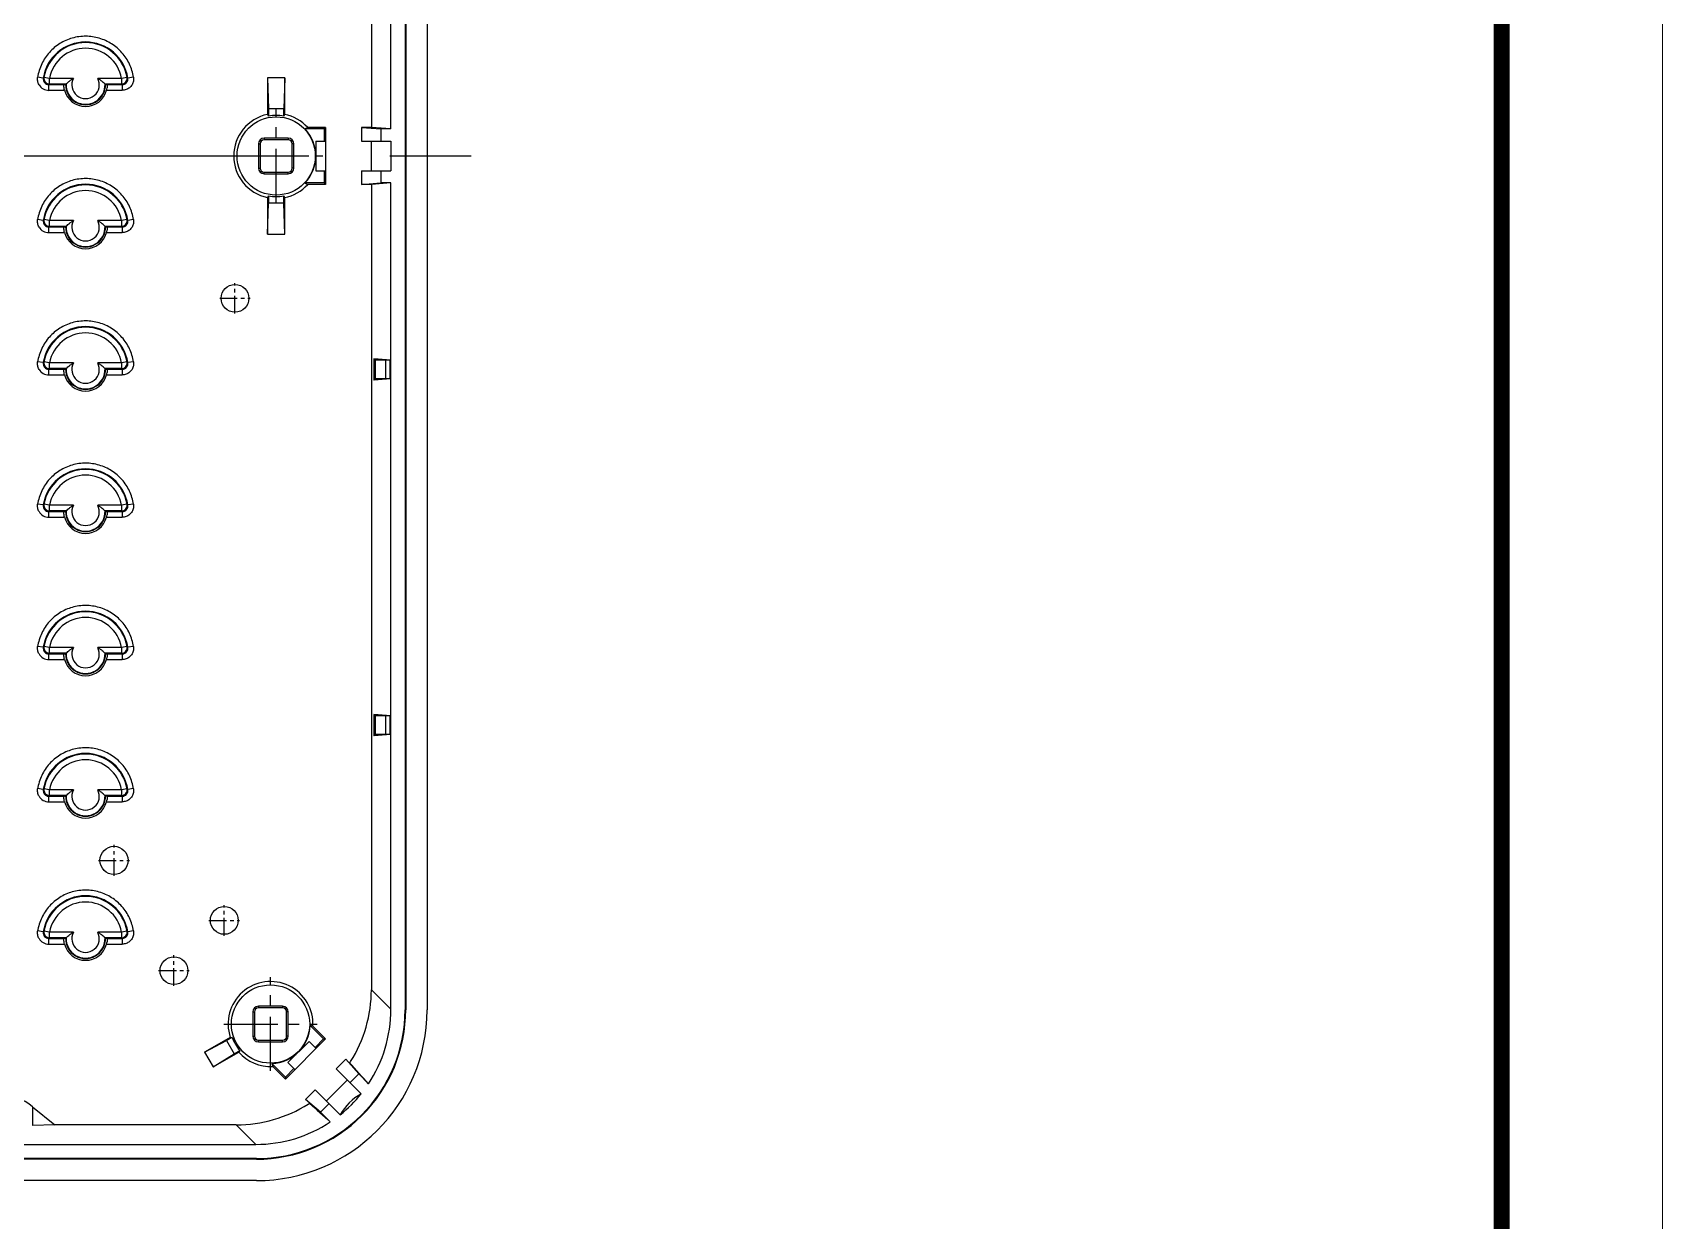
# Model space of a CAD drawing. Header units: millimetres. Extents: x 2151 to 2806, y 681 to 1136.
# Drawn here: x 2691.7 to 2806.3, y 794.8 to 878.3 of the extents above; entities that cross this region are included whole.
import ezdxf

# ---------------------------------------------------------------- set-up
doc = ezdxf.new("R2010")
doc.units = ezdxf.units.MM
doc.linetypes.add('CENTER', pattern=[50.8, 31.75, -6.35, 6.35, -6.35])
doc.layers.add('06___PRT_ALL_SURFS', color=7, linetype='Continuous')
doc.layers.add('from', color=7, linetype='Continuous', lineweight=13)

msp = doc.modelspace()

# ---------------------------------------------------------------- linework, layer by layer
at = {"color": 7, "linetype": 'Continuous'}
for p, q in [((2716.921, 871.493), (2716.921, 929.56)), ((2717.921, 929.6), (2717.921, 809.592)), ((2717.961, 929.6), (2717.961, 809.592)), ((2719.463, 929.603), (2719.463, 809.589)), ((2715.547, 928.186), (2715.547, 871.596)), ((2692.489, 875.072), (2692.094, 875.136)), ((2692.934, 875.052), (2692.541, 875.123)), ((2698.385, 875.123), (2697.991, 875.052)), ((2698.831, 875.136), (2698.437, 875.072)), ((2709.458, 875.096), (2708.258, 875.096)), ((2708.258, 875.096), (2708.323, 872.909)), ((2708.258, 875.096), (2708.258, 872.518)), ((2709.458, 875.096), (2709.392, 872.909)), ((2709.458, 872.518), (2709.458, 875.096)), ((2692.883, 874.609), (2693.952, 874.609)), ((2692.883, 874.21), (2692.883, 874.609)), ((2692.883, 874.21), (2693.988, 874.21)), ((2694.608, 875.052), (2692.934, 875.052)), ((2692.934, 874.652), (2692.934, 875.052)), ((2694.096, 874.652), (2692.934, 874.652)), ((2693.963, 874.62), (2694.063, 874.62)), ((2697.99, 875.052), (2696.317, 875.052)), ((2697.991, 874.652), (2696.83, 874.652)), ((2696.862, 874.62), (2696.962, 874.62)), ((2696.937, 874.21), (2698.042, 874.21)), ((2696.974, 874.609), (2698.042, 874.609)), ((2697.991, 875.052), (2697.991, 874.652)), ((2698.042, 874.609), (2698.042, 874.21)), ((2709.392, 872.909), (2708.323, 872.909)), ((2708.323, 872.909), (2708.323, 872.398)), ((2709.392, 872.398), (2709.392, 872.909)), ((2709.708, 870.846), (2708.008, 870.846)), ((2708.008, 870.846), (2708.008, 870.728)), ((2709.708, 870.728), (2708.008, 870.728)), ((2709.708, 870.846), (2709.708, 870.728)), ((2711.072, 871.596), (2710.886, 871.493)), ((2712.232, 871.493), (2710.886, 871.493)), ((2712.335, 871.596), (2711.072, 871.596)), ((2711.635, 870.646), (2712.332, 870.646)), ((2711.635, 870.646), (2711.635, 868.546)), ((2712.232, 871.493), (2712.335, 871.596)), ((2712.232, 871.493), (2712.232, 870.646)), ((2712.335, 871.596), (2712.335, 867.596)), ((2715.547, 871.596), (2714.846, 871.596)), ((2714.846, 871.596), (2716.221, 871.493)), ((2714.846, 871.596), (2714.846, 870.646)), ((2714.846, 870.646), (2716.921, 870.646)), ((2716.921, 871.493), (2715.547, 871.596)), ((2715.547, 868.546), (2715.547, 870.646)), ((2716.921, 871.493), (2716.221, 871.493)), ((2716.221, 871.493), (2716.221, 870.646)), ((2716.921, 870.646), (2716.921, 868.546)), ((2707.608, 870.446), (2707.726, 870.446)), ((2707.608, 870.446), (2707.608, 868.746)), ((2707.726, 870.446), (2707.726, 868.746)), ((2710.108, 870.446), (2709.99, 870.446)), ((2709.99, 868.746), (2709.99, 870.446)), ((2710.108, 868.746), (2710.108, 870.446)), ((2707.608, 868.746), (2707.726, 868.746)), ((2708.008, 868.464), (2709.708, 868.464)), ((2708.008, 868.346), (2708.008, 868.464)), ((2708.008, 868.346), (2709.708, 868.346)), ((2709.708, 868.346), (2709.708, 868.464)), ((2710.108, 868.746), (2709.99, 868.746)), ((2711.635, 868.546), (2712.332, 868.546)), ((2712.232, 868.546), (2712.232, 867.699)), ((2714.846, 868.546), (2716.921, 868.546)), ((2714.846, 868.546), (2714.846, 867.596)), ((2716.221, 868.546), (2716.221, 867.699)), ((2712.232, 867.699), (2710.886, 867.699)), ((2710.886, 867.699), (2711.072, 867.596)), ((2712.335, 867.596), (2711.072, 867.596)), ((2712.232, 867.699), (2712.335, 867.596)), ((2714.846, 867.596), (2716.221, 867.699)), ((2715.547, 867.596), (2714.846, 867.596)), ((2716.921, 867.699), (2715.547, 867.596)), ((2715.547, 867.596), (2715.547, 811.006)), ((2716.921, 867.699), (2716.221, 867.699)), ((2716.921, 809.632), (2716.921, 867.699)), ((2708.258, 866.673), (2708.258, 864.096)), ((2708.258, 864.096), (2708.323, 866.283)), ((2708.323, 866.794), (2708.323, 866.283)), ((2709.392, 866.283), (2708.323, 866.283)), ((2709.392, 866.283), (2709.392, 866.794)), ((2709.458, 864.096), (2709.392, 866.283)), ((2709.458, 864.096), (2709.458, 866.673)), ((2692.489, 865.072), (2692.094, 865.136)), ((2692.934, 865.052), (2692.541, 865.123)), ((2694.608, 865.052), (2692.934, 865.052)), ((2692.934, 864.652), (2692.934, 865.052)), ((2697.99, 865.052), (2696.317, 865.052)), ((2698.385, 865.123), (2697.991, 865.052)), ((2697.991, 865.052), (2697.991, 864.652)), ((2698.831, 865.136), (2698.437, 865.072)), ((2692.883, 864.609), (2693.952, 864.609)), ((2692.883, 864.21), (2692.883, 864.609)), ((2692.883, 864.21), (2693.988, 864.21)), ((2694.096, 864.652), (2692.934, 864.652)), ((2693.963, 864.62), (2694.063, 864.62)), ((2697.991, 864.652), (2696.83, 864.652)), ((2696.862, 864.62), (2696.962, 864.62)), ((2696.937, 864.21), (2698.042, 864.21)), ((2696.974, 864.609), (2698.042, 864.609)), ((2698.042, 864.609), (2698.042, 864.21)), ((2708.258, 864.096), (2709.458, 864.096)), ((2692.489, 855.072), (2692.094, 855.136)), ((2692.934, 855.052), (2692.541, 855.123)), ((2692.883, 854.609), (2693.952, 854.609)), ((2692.883, 854.21), (2692.883, 854.609)), ((2694.608, 855.052), (2692.934, 855.052)), ((2692.934, 854.652), (2692.934, 855.052)), ((2694.096, 854.652), (2692.934, 854.652)), ((2693.963, 854.62), (2694.063, 854.62)), ((2697.99, 855.052), (2696.317, 855.052)), ((2697.991, 854.652), (2696.83, 854.652)), ((2696.862, 854.62), (2696.962, 854.62)), ((2696.974, 854.609), (2698.042, 854.609)), ((2698.385, 855.123), (2697.991, 855.052)), ((2697.991, 855.052), (2697.991, 854.652)), ((2698.042, 854.609), (2698.042, 854.21)), ((2698.831, 855.136), (2698.437, 855.072)), ((2716.921, 855.256), (2715.721, 855.346)), ((2715.814, 855.253), (2715.721, 855.346)), ((2715.721, 855.346), (2715.721, 853.846)), ((2716.876, 855.254), (2715.814, 855.253)), ((2715.814, 855.253), (2715.814, 853.939)), ((2716.561, 853.939), (2716.561, 855.253)), ((2716.876, 855.254), (2716.921, 855.256)), ((2716.876, 853.938), (2716.876, 855.254)), ((2692.883, 854.21), (2693.988, 854.21)), ((2696.937, 854.21), (2698.042, 854.21)), ((2715.814, 853.939), (2715.721, 853.846)), ((2716.921, 853.936), (2715.721, 853.846)), ((2716.876, 853.938), (2715.814, 853.939)), ((2716.876, 853.938), (2716.921, 853.936)), ((2692.489, 845.072), (2692.094, 845.136)), ((2692.934, 845.052), (2692.541, 845.123)), ((2692.883, 844.609), (2693.952, 844.609)), ((2692.883, 844.21), (2692.883, 844.609)), ((2692.883, 844.21), (2693.988, 844.21)), ((2694.608, 845.052), (2692.934, 845.052)), ((2692.934, 844.652), (2692.934, 845.052)), ((2694.096, 844.652), (2692.934, 844.652)), ((2693.963, 844.62), (2694.063, 844.62)), ((2697.99, 845.052), (2696.317, 845.052)), ((2697.991, 844.652), (2696.83, 844.652)), ((2696.862, 844.62), (2696.962, 844.62)), ((2696.937, 844.21), (2698.042, 844.21)), ((2696.974, 844.609), (2698.042, 844.609)), ((2698.385, 845.123), (2697.991, 845.052)), ((2697.991, 845.052), (2697.991, 844.652)), ((2698.042, 844.609), (2698.042, 844.21)), ((2698.831, 845.136), (2698.437, 845.072)), ((2692.489, 835.072), (2692.094, 835.136)), ((2692.934, 835.052), (2692.541, 835.123)), ((2694.608, 835.052), (2692.934, 835.052)), ((2692.934, 834.652), (2692.934, 835.052)), ((2697.99, 835.052), (2696.317, 835.052)), ((2698.385, 835.123), (2697.991, 835.052)), ((2697.991, 835.052), (2697.991, 834.652)), ((2698.831, 835.136), (2698.437, 835.072)), ((2692.883, 834.609), (2693.952, 834.609)), ((2692.883, 834.21), (2692.883, 834.609)), ((2692.883, 834.21), (2693.988, 834.21)), ((2694.096, 834.652), (2692.934, 834.652)), ((2693.963, 834.62), (2694.063, 834.62)), ((2697.991, 834.652), (2696.83, 834.652)), ((2696.862, 834.62), (2696.962, 834.62)), ((2696.937, 834.21), (2698.042, 834.21)), ((2696.974, 834.609), (2698.042, 834.609)), ((2698.042, 834.609), (2698.042, 834.21)), ((2716.921, 830.256), (2715.721, 830.346)), ((2715.814, 830.253), (2715.721, 830.346)), ((2715.721, 830.346), (2715.721, 828.846)), ((2716.876, 830.254), (2715.814, 830.253)), ((2715.814, 830.253), (2715.814, 828.939)), ((2716.561, 828.939), (2716.561, 830.253)), ((2716.876, 830.254), (2716.921, 830.256)), ((2716.876, 828.938), (2716.876, 830.254)), ((2715.814, 828.939), (2715.721, 828.846)), ((2716.921, 828.936), (2715.721, 828.846)), ((2716.876, 828.938), (2715.814, 828.939)), ((2716.876, 828.938), (2716.921, 828.936)), ((2692.489, 825.072), (2692.094, 825.136)), ((2692.934, 825.052), (2692.541, 825.123)), ((2694.608, 825.052), (2692.934, 825.052)), ((2692.934, 824.652), (2692.934, 825.052)), ((2697.99, 825.052), (2696.317, 825.052)), ((2698.385, 825.123), (2697.991, 825.052)), ((2697.991, 825.052), (2697.991, 824.652)), ((2698.831, 825.136), (2698.437, 825.072)), ((2692.883, 824.609), (2693.952, 824.609)), ((2692.883, 824.21), (2692.883, 824.609)), ((2692.883, 824.21), (2693.988, 824.21)), ((2694.096, 824.652), (2692.934, 824.652)), ((2693.963, 824.62), (2694.063, 824.62)), ((2697.991, 824.652), (2696.83, 824.652)), ((2696.862, 824.62), (2696.962, 824.62)), ((2696.937, 824.21), (2698.042, 824.21)), ((2696.974, 824.609), (2698.042, 824.609)), ((2698.042, 824.609), (2698.042, 824.21)), ((2692.489, 815.072), (2692.094, 815.136)), ((2692.934, 815.052), (2692.541, 815.123)), ((2692.883, 814.609), (2693.952, 814.609)), ((2692.883, 814.21), (2692.883, 814.609)), ((2694.608, 815.052), (2692.934, 815.052)), ((2692.934, 814.652), (2692.934, 815.052)), ((2694.096, 814.652), (2692.934, 814.652)), ((2693.963, 814.62), (2694.063, 814.62)), ((2697.99, 815.052), (2696.317, 815.052)), ((2697.991, 814.652), (2696.83, 814.652)), ((2696.862, 814.62), (2696.962, 814.62)), ((2696.974, 814.609), (2698.042, 814.609)), ((2698.385, 815.123), (2697.991, 815.052)), ((2697.991, 815.052), (2697.991, 814.652)), ((2698.042, 814.609), (2698.042, 814.21)), ((2698.831, 815.136), (2698.437, 815.072)), ((2692.883, 814.21), (2693.988, 814.21)), ((2696.937, 814.21), (2698.042, 814.21)), ((2715.547, 811.006), (2716.921, 809.632)), ((2709.313, 809.846), (2707.613, 809.846)), ((2707.613, 809.846), (2707.613, 809.728)), ((2709.313, 809.846), (2709.313, 809.728)), ((2707.213, 809.446), (2707.331, 809.446)), ((2707.213, 809.446), (2707.213, 807.746)), ((2707.331, 809.446), (2707.331, 807.746)), ((2709.313, 809.728), (2707.613, 809.728)), ((2709.713, 809.446), (2709.595, 809.446)), ((2709.595, 807.746), (2709.595, 809.446)), ((2709.713, 807.746), (2709.713, 809.446)), ((2717.961, 809.592), (2717.921, 809.592)), ((2705.632, 807.654), (2703.833, 806.615)), ((2705.769, 807.658), (2705.379, 807.433)), ((2707.213, 807.746), (2707.331, 807.746)), ((2712.336, 807.551), (2709.507, 804.723)), ((2709.713, 807.746), (2709.595, 807.746)), ((2711.442, 808.445), (2711.239, 808.503)), ((2711.239, 808.503), (2712.19, 807.551)), ((2711.442, 808.445), (2712.336, 807.551)), ((2712.19, 807.551), (2711.591, 806.952)), ((2712.19, 807.551), (2712.336, 807.551)), ((2703.833, 806.615), (2705.379, 807.433)), ((2703.833, 806.615), (2704.433, 805.576)), ((2704.433, 805.576), (2706.232, 806.615)), ((2704.433, 805.576), (2705.914, 806.507)), ((2705.379, 807.433), (2705.914, 806.507)), ((2705.914, 806.507), (2706.303, 806.732)), ((2707.613, 807.464), (2709.313, 807.464)), ((2707.613, 807.346), (2707.613, 807.464)), ((2707.613, 807.346), (2709.313, 807.346)), ((2709.313, 807.346), (2709.313, 807.464)), ((2711.169, 807.374), (2709.684, 805.889)), ((2711.169, 807.374), (2711.661, 806.883)), ((2708.556, 805.82), (2709.507, 804.868)), ((2708.556, 805.82), (2708.614, 805.616)), ((2708.614, 805.616), (2709.507, 804.723)), ((2710.106, 805.467), (2709.507, 804.868)), ((2709.684, 805.889), (2710.176, 805.398)), ((2713.758, 806.129), (2713.086, 805.457)), ((2714.842, 803.701), (2713.086, 805.457)), ((2714.657, 805.085), (2713.758, 806.129)), ((2709.507, 804.868), (2709.507, 804.723)), ((2714.657, 805.085), (2714.058, 804.486)), ((2714.657, 805.085), (2715.347, 804.394)), ((2711.602, 803.972), (2710.93, 803.3)), ((2711.974, 802.402), (2710.93, 803.3)), ((2713.357, 802.216), (2711.602, 803.972)), ((2712.573, 803.001), (2711.974, 802.402)), ((2691.741, 802.78), (2693.295, 801.512)), ((2691.741, 802.78), (2691.741, 801.466)), ((2712.664, 801.712), (2711.974, 802.402)), ((2693.295, 801.512), (2691.741, 801.466)), ((2706.053, 801.512), (2693.295, 801.512)), ((2706.053, 801.512), (2707.427, 800.138)), ((2644.86, 800.138), (2707.427, 800.138)), ((2707.467, 799.097), (2584.963, 799.097)), ((2707.467, 799.138), (2585.003, 799.138)), ((2707.467, 799.097), (2707.467, 799.138)), ((2707.47, 797.596), (2583.463, 797.596))]:
    msp.add_line(p, q, dxfattribs=at)
at = {"color": 1, "linetype": 'CENTER', "ltscale": 0.119341}
for p, q in [((2708.858, 866.314), (2708.858, 872.878)), ((2705.576, 869.596), (2712.14, 869.596)), ((2708.463, 805.314), (2708.463, 811.878)), ((2705.181, 808.596), (2711.745, 808.596))]:
    msp.add_line(p, q, dxfattribs=at)
at = {"color": 1, "linetype": 'CENTER', "ltscale": 0.9}
msp.add_line((2499.688, 869.596), (2726.342, 869.596), dxfattribs=at)
at = {"color": 1, "linetype": 'CENTER', "ltscale": 0.038953}
for p, q in [((2705.963, 858.525), (2705.963, 860.667)), ((2704.891, 859.596), (2707.034, 859.596))]:
    msp.add_line(p, q, dxfattribs=at)
at = {"color": 1, "linetype": 'CENTER', "ltscale": 0.039162}
for p, q in [((2696.374, 820.096), (2698.551, 820.096)), ((2697.463, 819.007), (2697.463, 821.184)), ((2705.213, 814.804), (2705.213, 816.958)), ((2704.136, 815.881), (2706.29, 815.881)), ((2701.677, 811.269), (2701.677, 813.423)), ((2700.6, 812.346), (2702.754, 812.346))]:
    msp.add_line(p, q, dxfattribs=at)
at = {"color": 7, "linetype": 'Continuous'}
for centre, radius in [((2708.858, 869.596), 2.75), ((2705.963, 859.596), 0.974), ((2705.213, 815.881), 0.979), ((2701.677, 812.346), 0.979), ((2708.463, 808.596), 2.75)]:
    msp.add_circle(centre, radius, dxfattribs=at)
at = {"color": 3, "linetype": 'Continuous'}
msp.add_circle((2697.463, 820.096), 0.99, dxfattribs=at)
at = {"color": 7, "linetype": 'Continuous'}
for centre, radius, start, end in [((2695.463, 874.596), 3.012, 9.10237, 170.89755), ((2695.463, 874.596), 2.969, 10.2257, 169.77419), ((2695.463, 874.596), 2.569, 10.22852, 169.77324), ((2692.882, 875.008), 0.399, 170.87638, 270.15357), ((2698.009, 869.44), 7.887, 133.89315, 134.42085), ((2697.99, 875.053), 0.4, 270.10403, 10.12189), ((2698.043, 875.008), 0.399, 269.85542, 9.24643), ((2693.092, 869.62), 7.635, 45.57116, 46.11627), ((2692.884, 875.01), 0.801, 210.57414, 269.98147), ((2695.463, 874.596), 1.524, 194.67807, 345.32193), ((2695.463, 874.596), 1.4, 178.99954, 1.00046), ((2695.463, 874.596), 1.368, 177.63893, 2.36107), ((2695.463, 874.596), 0.968, 151.89844, 28.10156), ((2695.662, 874.545), 1.319, 345.2528, 352.68796), ((2693.995, 871.604), 4.232, 45.25541, 45.46668), ((2693.529, 869.316), 6.956, 49.55496, 50.10248), ((2708.858, 869.596), 2.984, 101.60154, 258.39846), ((2649.14, 840.325), 67.315, 28.45467, 28.57137), ((2708.858, 869.596), 2.853, 79.19957, 100.80043), ((2769.336, 839.911), 68.181, 151.42937, 151.54459), ((2708.858, 869.596), 2.984, 42.09389, 78.39846), ((2708.008, 870.446), 0.4, 90, 180), ((2708.008, 870.446), 0.282, 90, 180), ((2709.708, 870.446), 0.4, 0, 90), ((2709.708, 870.446), 0.282, 0, 90), ((2708.858, 869.596), 2.777, 316.92271, 43.07729), ((2708.008, 868.746), 0.4, 180, 270), ((2708.008, 868.746), 0.282, 180, 270), ((2709.708, 868.746), 0.4, 270, 0), ((2709.708, 868.746), 0.282, 270, 0), ((2695.463, 864.596), 3.012, 9.10237, 170.89755), ((2695.463, 864.596), 2.969, 10.2257, 169.77419), ((2695.463, 864.596), 2.569, 10.22852, 169.77324), ((2708.858, 869.596), 2.984, 281.60154, 317.90611), ((2648.379, 899.28), 68.181, 331.42937, 331.54459), ((2708.858, 869.596), 2.853, 259.19957, 280.80043), ((2768.575, 898.867), 67.315, 208.45467, 208.57137), ((2692.882, 865.008), 0.399, 170.87638, 270.15357), ((2698.009, 859.44), 7.887, 133.89315, 134.42085), ((2695.463, 864.596), 0.968, 151.89844, 28.10156), ((2697.99, 865.053), 0.4, 270.10403, 10.12189), ((2698.043, 865.008), 0.399, 269.85542, 9.24643), ((2693.092, 859.62), 7.635, 45.57116, 46.11627), ((2692.884, 865.01), 0.801, 210.57414, 269.98147), ((2695.463, 864.596), 1.524, 194.67807, 345.32193), ((2695.463, 864.596), 1.4, 178.99954, 1.00046), ((2695.463, 864.596), 1.368, 177.63893, 2.36107), ((2695.662, 864.545), 1.319, 345.2528, 352.68796), ((2693.995, 861.604), 4.232, 45.25541, 45.46668), ((2693.529, 859.316), 6.956, 49.55496, 50.10248), ((2695.463, 854.596), 3.012, 9.10237, 170.89755), ((2695.463, 854.596), 2.969, 10.2257, 169.77419), ((2695.463, 854.596), 2.569, 10.22852, 169.77324), ((2692.884, 855.01), 0.801, 210.57414, 269.98147), ((2692.882, 855.008), 0.399, 170.87638, 270.15357), ((2698.009, 849.44), 7.887, 133.89315, 134.42085), ((2695.463, 854.596), 1.4, 178.99954, 1.00046), ((2695.463, 854.596), 1.368, 177.63893, 2.36107), ((2695.463, 854.596), 0.968, 151.89844, 28.10156), ((2693.995, 851.604), 4.232, 45.25541, 45.46668), ((2697.99, 855.053), 0.4, 270.10403, 10.12189), ((2693.529, 849.316), 6.956, 49.55496, 50.10248), ((2698.043, 855.008), 0.399, 269.85542, 9.24643), ((2693.092, 849.62), 7.635, 45.57116, 46.11627), ((2695.463, 854.596), 1.524, 194.67807, 345.32193), ((2695.662, 854.545), 1.319, 345.2528, 352.68796), ((2695.463, 844.596), 3.012, 9.10237, 170.89755), ((2695.463, 844.596), 2.969, 10.2257, 169.77419), ((2695.463, 844.596), 2.569, 10.22852, 169.77324), ((2692.884, 845.01), 0.801, 210.57414, 269.98147), ((2692.882, 845.008), 0.399, 170.87638, 270.15357), ((2698.009, 839.44), 7.887, 133.89315, 134.42085), ((2695.463, 844.596), 1.524, 194.67807, 345.32193), ((2695.463, 844.596), 1.4, 178.99954, 1.00046), ((2695.463, 844.596), 1.368, 177.63893, 2.36107), ((2695.463, 844.596), 0.968, 151.89844, 28.10156), ((2695.662, 844.545), 1.319, 345.2528, 352.68796), ((2693.995, 841.604), 4.232, 45.25541, 45.46668), ((2697.99, 845.053), 0.4, 270.10403, 10.12189), ((2693.529, 839.316), 6.956, 49.55496, 50.10248), ((2698.043, 845.008), 0.399, 269.85542, 9.24643), ((2693.092, 839.62), 7.635, 45.57116, 46.11627), ((2695.463, 834.596), 3.012, 9.10237, 170.89755), ((2695.463, 834.596), 2.969, 10.2257, 169.77419), ((2695.463, 834.596), 2.569, 10.22852, 169.77324), ((2692.882, 835.008), 0.399, 170.87638, 270.15357), ((2698.009, 829.44), 7.887, 133.89315, 134.42085), ((2695.463, 834.596), 0.968, 151.89844, 28.10156), ((2697.99, 835.053), 0.4, 270.10403, 10.12189), ((2698.043, 835.008), 0.399, 269.85542, 9.24643), ((2693.092, 829.62), 7.635, 45.57116, 46.11627), ((2692.884, 835.01), 0.801, 210.57414, 269.98147), ((2695.463, 834.596), 1.524, 194.67807, 345.32193), ((2695.463, 834.596), 1.4, 178.99954, 1.00046), ((2695.463, 834.596), 1.368, 177.63893, 2.36107), ((2695.662, 834.545), 1.319, 345.2528, 352.68796), ((2693.995, 831.604), 4.232, 45.25541, 45.46668), ((2693.529, 829.316), 6.956, 49.55496, 50.10248), ((2695.463, 824.596), 3.012, 9.10237, 170.89755), ((2695.463, 824.596), 2.969, 10.2257, 169.77419), ((2695.463, 824.596), 2.569, 10.22852, 169.77324), ((2692.882, 825.008), 0.399, 170.87638, 270.15357), ((2698.009, 819.44), 7.887, 133.89315, 134.42085), ((2695.463, 824.596), 0.968, 151.89844, 28.10156), ((2697.99, 825.053), 0.4, 270.10403, 10.12189), ((2698.043, 825.008), 0.399, 269.85542, 9.24643), ((2693.092, 819.62), 7.635, 45.57116, 46.11627), ((2692.884, 825.01), 0.801, 210.57414, 269.98147), ((2695.463, 824.596), 1.524, 194.67807, 345.32193), ((2695.463, 824.596), 1.4, 178.99954, 1.00046), ((2695.463, 824.596), 1.368, 177.63893, 2.36107), ((2695.662, 824.545), 1.319, 345.2528, 352.68796), ((2693.995, 821.604), 4.232, 45.25541, 45.46668), ((2693.529, 819.316), 6.956, 49.55496, 50.10248), ((2695.463, 814.596), 3.012, 9.10237, 170.89755), ((2695.463, 814.596), 2.969, 10.2257, 169.77419), ((2695.463, 814.596), 2.569, 10.22852, 169.77324), ((2692.884, 815.01), 0.801, 210.57414, 269.98147), ((2692.882, 815.008), 0.399, 170.87638, 270.15357), ((2698.009, 809.44), 7.887, 133.89315, 134.42085), ((2695.463, 814.596), 1.4, 178.99954, 1.00046), ((2695.463, 814.596), 1.368, 177.63893, 2.36107), ((2695.463, 814.596), 0.968, 151.89844, 28.10156), ((2695.662, 814.545), 1.319, 345.2528, 352.68796), ((2693.995, 811.604), 4.232, 45.25541, 45.46668), ((2697.99, 815.053), 0.4, 270.10403, 10.12189), ((2693.529, 809.316), 6.956, 49.55496, 50.10248), ((2698.043, 815.008), 0.399, 269.85542, 9.24643), ((2693.092, 809.62), 7.635, 45.57116, 46.11627), ((2695.463, 814.596), 1.524, 194.67807, 345.32193), ((2708.463, 808.596), 2.984, 357.09389, 198.39846), ((2706.048, 811.005), 9.499, 327.87717, 0.00316), ((2707.613, 809.446), 0.4, 90, 180), ((2709.313, 809.446), 0.4, 0, 90), ((2707.613, 809.446), 0.282, 90, 180), ((2707.469, 809.589), 10.492, 269.98762, 0.01238), ((2707.469, 809.589), 10.452, 269.98758, 0.01242), ((2709.313, 809.446), 0.282, 0, 90), ((2703.931, 875.814), 68.181, 271.42937, 271.54459), ((2708.463, 808.596), 2.853, 199.19957, 220.80043), ((2707.613, 807.746), 0.4, 180, 270), ((2707.613, 807.746), 0.282, 180, 270), ((2708.463, 808.596), 2.777, 271.92271, 358.0773), ((2709.313, 807.746), 0.4, 270, 0), ((2709.313, 807.746), 0.282, 270, 0), ((2763.671, 771.515), 67.315, 148.45467, 148.57137), ((2708.463, 808.596), 2.984, 221.60154, 272.90611), ((2706.088, 810.979), 9.451, 327.1677, 327.88247), ((2706.053, 811.011), 9.499, 269.99736, 302.12231), ((2706.079, 810.97), 9.451, 302.11753, 302.8323)]:
    msp.add_arc(centre, radius, start, end, dxfattribs=at)
for centre, major_axis, ratio, start_param, end_param in [((2707.455, 809.603), (-8.496, 8.496), 0.9987828, 2.3568035, 3.9263818), ((2707.415, 809.643), (-6.726, 6.726), 0.9987828, -2.940559, -2.3568035), ((2732.719, 784.34), (-120.188, 133.604), 0.0027979, -1.4226412, -1.4115627), ((2689.491, 797.269), (0, 6.364), 0.7071068, -0.5235988, 0), ((2732.719, 784.34), (133.604, -120.188), 0.0027979, -1.73003, -1.7189515), ((2730.237, 786.821), (16.237, -16.237), 0.4137094, 3.0308401, 3.2523452), ((2707.415, 809.643), (-6.726, 6.726), 0.9987828, 3.0308401, 3.2523452), ((2707.415, 809.643), (-6.726, 6.726), 0.9987828, 2.3568035, 2.940559)]:
    msp.add_ellipse(centre, major_axis=major_axis, ratio=ratio, start_param=start_param, end_param=end_param, dxfattribs=at)
for points, start_tangent, end_tangent in [([(2698.831, 875.133), (2698.549, 876.05), (2698.024, 876.85), (2697.297, 877.472), (2696.426, 877.869), (2695.479, 878.007), (2694.531, 877.878), (2693.656, 877.49), (2692.924, 876.875), (2692.385, 876.069), (2692.094, 875.121)], (-0.1581998, 0.9874071), (-0.1581998, -0.9874071)), ([(2692.195, 874.603), (2692.098, 874.86), (2692.094, 875.121)], (-0.5084538, 0.8610893), (0.158023, 0.9874354)), ([(2692.541, 875.123), (2692.567, 874.895), (2692.628, 874.796)], (-0.1793016, -0.9837942), (0.6412926, -0.7672964)), ([(2698.831, 875.133), (2698.827, 874.86), (2698.731, 874.603), (2698.551, 874.393), (2698.313, 874.257), (2698.042, 874.21)], (0.1580239, -0.9874353), (-1, -0.0000752)), ([(2692.628, 874.796), (2692.714, 874.719), (2692.934, 874.652)], (0.6412926, -0.7672964), (0.9999894, -0.0046023)), ([(2693.988, 874.21), (2693.955, 874.377), (2693.945, 874.515), (2693.949, 874.596)], (-0.2533877, 0.9673648), (0.12877, 0.9916745)), ([(2693.949, 874.596), (2693.952, 874.609)], (0.12877, 0.9916745), (0.7102542, 0.7039453)), ([(2694.096, 874.652), (2694.161, 874.713), (2694.29, 874.826), (2694.446, 874.945), (2694.608, 875.052)], (0.7215251, 0.6923883), (0.8576234, 0.5142782)), ([(2696.83, 874.652), (2696.764, 874.713), (2696.635, 874.826), (2696.479, 874.945), (2696.317, 875.052)], (-0.7215251, 0.6923883), (-0.8576234, 0.5142782)), ([(2696.977, 874.596), (2696.98, 874.515), (2696.97, 874.377)], (0.12877, -0.9916745), (-0.1259547, -0.992036)), ([(2698.831, 865.133), (2698.549, 866.05), (2698.024, 866.85), (2697.297, 867.472), (2696.426, 867.869), (2695.479, 868.007), (2694.531, 867.878), (2693.656, 867.49), (2692.924, 866.875), (2692.385, 866.069), (2692.094, 865.121)], (-0.1581998, 0.9874071), (-0.1581998, -0.9874071)), ([(2692.195, 864.603), (2692.098, 864.86), (2692.094, 865.121)], (-0.5084538, 0.8610893), (0.158023, 0.9874354)), ([(2692.541, 865.123), (2692.567, 864.895), (2692.628, 864.796)], (-0.1793016, -0.9837942), (0.6412926, -0.7672964)), ([(2692.628, 864.796), (2692.714, 864.719), (2692.934, 864.652)], (0.6412926, -0.7672964), (0.9999894, -0.0046023)), ([(2694.096, 864.652), (2694.161, 864.713), (2694.29, 864.826), (2694.446, 864.945), (2694.608, 865.052)], (0.7215251, 0.6923883), (0.8576234, 0.5142782)), ([(2696.83, 864.652), (2696.764, 864.713), (2696.635, 864.826), (2696.479, 864.945), (2696.317, 865.052)], (-0.7215251, 0.6923883), (-0.8576234, 0.5142782)), ([(2698.831, 865.133), (2698.827, 864.86), (2698.731, 864.603), (2698.551, 864.393), (2698.313, 864.257), (2698.042, 864.21)], (0.1580239, -0.9874353), (-1, -0.0000752)), ([(2693.988, 864.21), (2693.955, 864.377), (2693.945, 864.515), (2693.949, 864.596)], (-0.2533877, 0.9673648), (0.12877, 0.9916745)), ([(2693.949, 864.596), (2693.952, 864.609)], (0.12877, 0.9916745), (0.7102542, 0.7039453)), ([(2696.977, 864.596), (2696.98, 864.515), (2696.97, 864.377)], (0.12877, -0.9916745), (-0.1259547, -0.992036)), ([(2698.831, 855.133), (2698.549, 856.05), (2698.024, 856.85), (2697.297, 857.472), (2696.426, 857.869), (2695.479, 858.007), (2694.531, 857.878), (2693.656, 857.49), (2692.924, 856.875), (2692.385, 856.069), (2692.094, 855.121)], (-0.1581998, 0.9874071), (-0.1581998, -0.9874071)), ([(2692.195, 854.603), (2692.098, 854.86), (2692.094, 855.121)], (-0.5084538, 0.8610893), (0.158023, 0.9874354)), ([(2692.541, 855.123), (2692.567, 854.895), (2692.628, 854.796)], (-0.1793016, -0.9837942), (0.6412926, -0.7672964)), ([(2692.628, 854.796), (2692.714, 854.719), (2692.934, 854.652)], (0.6412926, -0.7672964), (0.9999894, -0.0046023)), ([(2693.988, 854.21), (2693.955, 854.377), (2693.945, 854.515), (2693.949, 854.596)], (-0.2533877, 0.9673648), (0.12877, 0.9916745)), ([(2693.949, 854.596), (2693.952, 854.609)], (0.12877, 0.9916745), (0.7102542, 0.7039453)), ([(2694.096, 854.652), (2694.161, 854.713), (2694.29, 854.826), (2694.446, 854.945), (2694.608, 855.052)], (0.7215251, 0.6923883), (0.8576234, 0.5142782)), ([(2696.83, 854.652), (2696.764, 854.713), (2696.635, 854.826), (2696.479, 854.945), (2696.317, 855.052)], (-0.7215251, 0.6923883), (-0.8576234, 0.5142782)), ([(2696.977, 854.596), (2696.98, 854.515), (2696.97, 854.377)], (0.12877, -0.9916745), (-0.1259547, -0.992036)), ([(2698.831, 855.133), (2698.827, 854.86), (2698.731, 854.603), (2698.551, 854.393), (2698.313, 854.257), (2698.042, 854.21)], (0.1580239, -0.9874353), (-1, -0.0000752)), ([(2698.831, 845.133), (2698.549, 846.05), (2698.024, 846.85), (2697.297, 847.472), (2696.426, 847.869), (2695.479, 848.007), (2694.531, 847.878), (2693.656, 847.49), (2692.924, 846.875), (2692.385, 846.069), (2692.094, 845.121)], (-0.1581998, 0.9874071), (-0.1581998, -0.9874071)), ([(2692.195, 844.603), (2692.098, 844.86), (2692.094, 845.121)], (-0.5084538, 0.8610893), (0.158023, 0.9874354)), ([(2692.541, 845.123), (2692.567, 844.895), (2692.628, 844.796)], (-0.1793016, -0.9837942), (0.6412926, -0.7672964)), ([(2692.628, 844.796), (2692.714, 844.719), (2692.934, 844.652)], (0.6412926, -0.7672964), (0.9999894, -0.0046023)), ([(2693.988, 844.21), (2693.955, 844.377), (2693.945, 844.515), (2693.949, 844.596)], (-0.2533877, 0.9673648), (0.12877, 0.9916745)), ([(2693.949, 844.596), (2693.952, 844.609)], (0.12877, 0.9916745), (0.7102542, 0.7039453)), ([(2694.096, 844.652), (2694.161, 844.713), (2694.29, 844.826), (2694.446, 844.945), (2694.608, 845.052)], (0.7215251, 0.6923883), (0.8576234, 0.5142782)), ([(2696.83, 844.652), (2696.764, 844.713), (2696.635, 844.826), (2696.479, 844.945), (2696.317, 845.052)], (-0.7215251, 0.6923883), (-0.8576234, 0.5142782)), ([(2696.977, 844.596), (2696.98, 844.515), (2696.97, 844.377)], (0.12877, -0.9916745), (-0.1259547, -0.992036)), ([(2698.831, 845.133), (2698.827, 844.86), (2698.731, 844.603), (2698.551, 844.393), (2698.313, 844.257), (2698.042, 844.21)], (0.1580239, -0.9874353), (-1, -0.0000752)), ([(2698.831, 835.133), (2698.549, 836.05), (2698.024, 836.85), (2697.297, 837.472), (2696.426, 837.869), (2695.479, 838.007), (2694.531, 837.878), (2693.656, 837.49), (2692.924, 836.875), (2692.385, 836.069), (2692.094, 835.121)], (-0.1581998, 0.9874071), (-0.1581998, -0.9874071)), ([(2692.195, 834.603), (2692.098, 834.86), (2692.094, 835.121)], (-0.5084538, 0.8610893), (0.158023, 0.9874354)), ([(2692.541, 835.123), (2692.567, 834.895), (2692.628, 834.796)], (-0.1793016, -0.9837942), (0.6412926, -0.7672964)), ([(2694.096, 834.652), (2694.161, 834.713), (2694.29, 834.826), (2694.446, 834.945), (2694.608, 835.052)], (0.7215251, 0.6923883), (0.8576234, 0.5142782)), ([(2696.83, 834.652), (2696.764, 834.713), (2696.635, 834.826), (2696.479, 834.945), (2696.317, 835.052)], (-0.7215251, 0.6923883), (-0.8576234, 0.5142782)), ([(2698.831, 835.133), (2698.827, 834.86), (2698.731, 834.603), (2698.551, 834.393), (2698.313, 834.257), (2698.042, 834.21)], (0.1580239, -0.9874353), (-1, -0.0000752)), ([(2692.628, 834.796), (2692.714, 834.719), (2692.934, 834.652)], (0.6412926, -0.7672964), (0.9999894, -0.0046023)), ([(2693.988, 834.21), (2693.955, 834.377), (2693.945, 834.515), (2693.949, 834.596)], (-0.2533877, 0.9673648), (0.12877, 0.9916745)), ([(2693.949, 834.596), (2693.952, 834.609)], (0.12877, 0.9916745), (0.7102542, 0.7039453)), ([(2696.977, 834.596), (2696.98, 834.515), (2696.97, 834.377)], (0.12877, -0.9916745), (-0.1259547, -0.992036)), ([(2698.831, 825.133), (2698.549, 826.05), (2698.024, 826.85), (2697.297, 827.472), (2696.426, 827.869), (2695.479, 828.007), (2694.531, 827.878), (2693.656, 827.49), (2692.924, 826.875), (2692.385, 826.069), (2692.094, 825.121)], (-0.1581998, 0.9874071), (-0.1581998, -0.9874071)), ([(2692.195, 824.603), (2692.098, 824.86), (2692.094, 825.121)], (-0.5084538, 0.8610893), (0.158023, 0.9874354)), ([(2692.541, 825.123), (2692.567, 824.895), (2692.628, 824.796)], (-0.1793016, -0.9837942), (0.6412926, -0.7672964)), ([(2692.628, 824.796), (2692.714, 824.719), (2692.934, 824.652)], (0.6412926, -0.7672964), (0.9999894, -0.0046023)), ([(2694.096, 824.652), (2694.161, 824.713), (2694.29, 824.826), (2694.446, 824.945), (2694.608, 825.052)], (0.7215251, 0.6923883), (0.8576234, 0.5142782)), ([(2696.83, 824.652), (2696.764, 824.713), (2696.635, 824.826), (2696.479, 824.945), (2696.317, 825.052)], (-0.7215251, 0.6923883), (-0.8576234, 0.5142782)), ([(2698.831, 825.133), (2698.827, 824.86), (2698.731, 824.603), (2698.551, 824.393), (2698.313, 824.257), (2698.042, 824.21)], (0.1580239, -0.9874353), (-1, -0.0000752)), ([(2693.988, 824.21), (2693.955, 824.377), (2693.945, 824.515), (2693.949, 824.596)], (-0.2533877, 0.9673648), (0.12877, 0.9916745)), ([(2693.949, 824.596), (2693.952, 824.609)], (0.12877, 0.9916745), (0.7102542, 0.7039453)), ([(2696.977, 824.596), (2696.98, 824.515), (2696.97, 824.377)], (0.12877, -0.9916745), (-0.1259547, -0.992036)), ([(2698.831, 815.133), (2698.549, 816.05), (2698.024, 816.85), (2697.297, 817.472), (2696.426, 817.869), (2695.479, 818.007), (2694.531, 817.878), (2693.656, 817.49), (2692.924, 816.875), (2692.385, 816.069), (2692.094, 815.121)], (-0.1581998, 0.9874071), (-0.1581998, -0.9874071)), ([(2692.195, 814.603), (2692.098, 814.86), (2692.094, 815.121)], (-0.5084538, 0.8610893), (0.158023, 0.9874354)), ([(2692.541, 815.123), (2692.567, 814.895), (2692.628, 814.796)], (-0.1793016, -0.9837942), (0.6412926, -0.7672964)), ([(2692.628, 814.796), (2692.714, 814.719), (2692.934, 814.652)], (0.6412926, -0.7672964), (0.9999894, -0.0046023)), ([(2693.988, 814.21), (2693.955, 814.377), (2693.945, 814.515), (2693.949, 814.596)], (-0.2533877, 0.9673648), (0.12877, 0.9916745)), ([(2693.949, 814.596), (2693.952, 814.609)], (0.12877, 0.9916745), (0.7102542, 0.7039453)), ([(2694.096, 814.652), (2694.161, 814.713), (2694.29, 814.826), (2694.446, 814.945), (2694.608, 815.052)], (0.7215251, 0.6923883), (0.8576234, 0.5142782)), ([(2696.83, 814.652), (2696.764, 814.713), (2696.635, 814.826), (2696.479, 814.945), (2696.317, 815.052)], (-0.7215251, 0.6923883), (-0.8576234, 0.5142782)), ([(2696.977, 814.596), (2696.98, 814.515), (2696.97, 814.377)], (0.12877, -0.9916745), (-0.1259547, -0.992036)), ([(2698.831, 815.133), (2698.827, 814.86), (2698.731, 814.603), (2698.551, 814.393), (2698.313, 814.257), (2698.042, 814.21)], (0.1580239, -0.9874353), (-1, -0.0000752))]:
    msp.add_spline(points, degree=3, dxfattribs=dict(at, start_tangent=start_tangent, end_tangent=end_tangent))
at = {"layer": '06___PRT_ALL_SURFS', "color": 7, "linetype": 'Continuous'}
msp.add_line((2713.87, 804.673), (2712.386, 803.188), dxfattribs=at)
at = {"layer": 'from'}
msp.add_lwpolyline([(2151.068, 680.947), (2806.279, 680.947), (2806.279, 1136.259), (2151.068, 1136.259)], close=True, dxfattribs=at)
at = {"layer": 'from', "const_width": 1.129}
msp.add_lwpolyline([(2162.36, 692.239), (2162.36, 1124.967), (2794.987, 1124.967), (2794.987, 692.239), (2162.36, 692.239)], dxfattribs=at)

doc.saveas('drawing.dxf')
